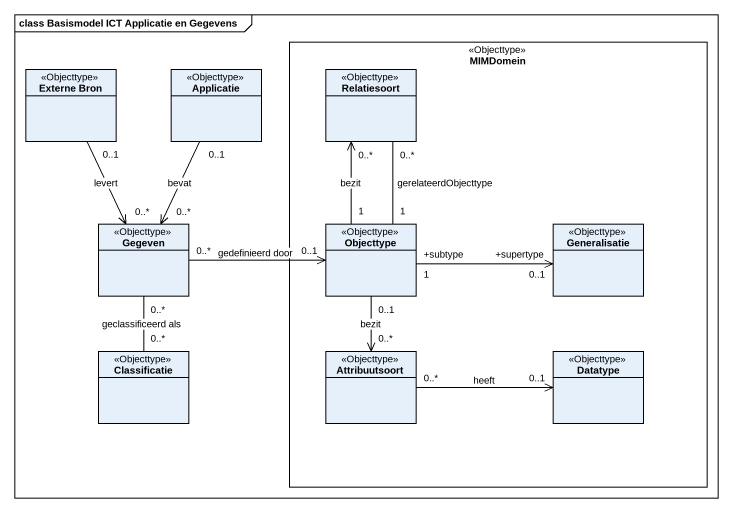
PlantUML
@startuml
mainframe class Basismodel ICT Applicatie en Gegevens
hide circle
hide empty members
rectangle MIMDomein <<Objecttype>> {
  class Relatiesoort <<Objecttype>>
  class Objecttype <<Objecttype>>
  class Generalisatie <<Objecttype>>
  class Attribuutsoort <<Objecttype>>
  class Datatype <<Objecttype>>
}
class "Externe Bron" as Externe_Bron <<Objecttype>>
class Applicatie <<Objecttype>>
class Gegeven <<Objecttype>>
class Classificatie <<Objecttype>>
Externe_Bron "0..1" --> "0..*" Gegeven : levert
Applicatie "0..1" --> "0..*" Gegeven : bevat
Relatiesoort "0..*" -- "1" Objecttype : gerelateerdObjecttype
Gegeven "0..*" -right-> "0..1" Objecttype : gedefinieerd door
Gegeven "0..*" -- "0..*" Classificatie : geclassificeerd als
Objecttype "1" -up-> "0..*" Relatiesoort : bezit
Objecttype "+subtype\n1" -right-> "+supertype\n0..1" Generalisatie
Objecttype "0..1" --> "0..*" Attribuutsoort : bezit
Attribuutsoort "0..*" -right-> "0..1" Datatype : heeft
@enduml
